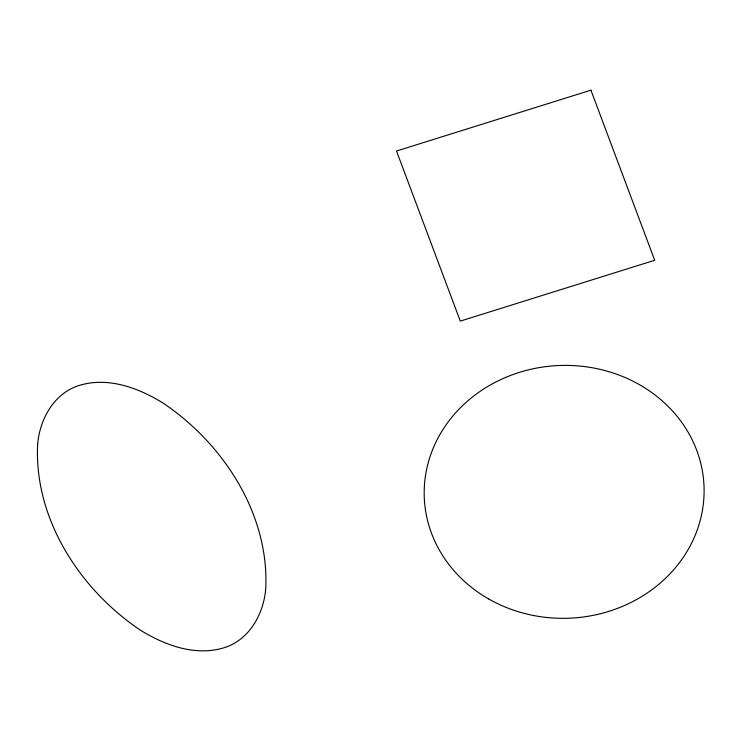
<?xml version="1.0" encoding="UTF-8"?>
<svg xmlns="http://www.w3.org/2000/svg" width="741" height="741" viewBox="0 0 741 741"><rect width="100%" height="100%" fill="white"/><g stroke="black" fill="none" stroke-linecap="round" stroke-linejoin="round"><path stroke-width="1.11" d="M37.643 444.415C33.947 518.756 79.861 589.41 140.04 629.924C164.919 645.439 196.124 656.906 225.283 647.356C249.893 639.103 263.713 613.455 265.723 588.752C269.428 514.411 223.504 443.757 163.335 403.243C138.447 387.728 107.25 376.252 78.092 385.811C53.472 394.055 39.653 419.702 37.643 444.415M590.92 90.17L396.509 151.025L460.291 321.112L654.701 260.267L590.92 90.17M488.532 598.867A139.984 126.452 -2.4 0 0 703.95 496.739A139.984 126.452 -2.4 0 0 499.953 379.966A139.984 126.452 -2.4 0 0 488.532 598.867"/></g></svg>
